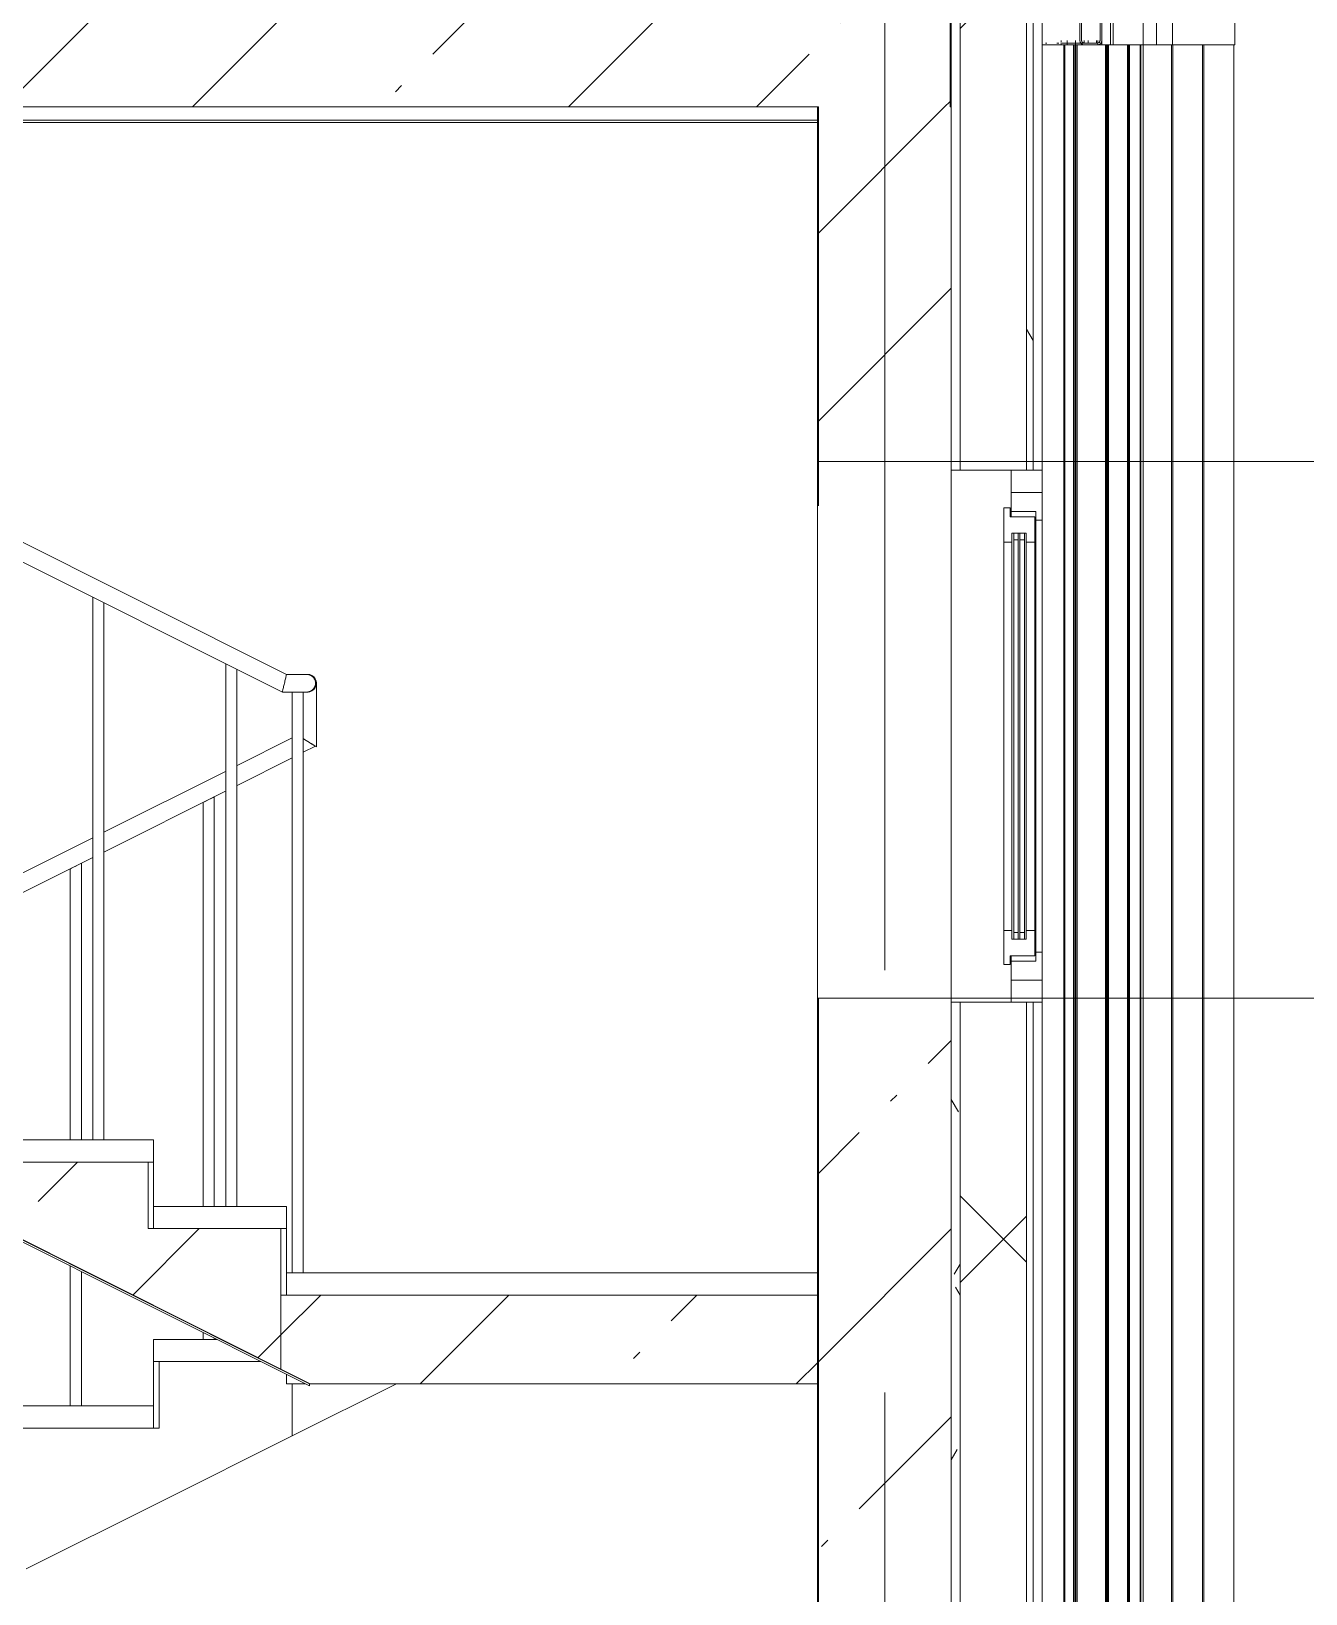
# Model space of a CAD drawing. Header units: millimetres. Extents: x -39507 to 33074, y -24219 to 30962.
# Drawn here: x 21791 to 24667, y 22646 to 26171 of the extents above; entities that cross this region are included whole.
import ezdxf

# ---------------------------------------------------------------- set-up
doc = ezdxf.new("R2010")
doc.units = ezdxf.units.MM
doc.linetypes.add('Осевые', pattern=[6350, 1270, -952.5, 3175, -952.5])
for name, color, linetype, lineweight in [('Балясины', 7, 'Continuous', 9), ('Верхние поручни', 7, 'Continuous', 9), ('Высотные отметки', 7, 'Continuous', 9), ('Каркас_Импост', 7, 'Continuous', 9), ('Лестницы', 7, 'Continuous', 9), ('Лестницы-1', 7, 'Continuous', 18), ('Обобщенные модели', 7, 'Continuous', 9), ('Обобщенные модели-1', 7, 'Continuous', 18), ('Общие ребра', 7, 'Continuous', 9), ('Ограждение', 7, 'Continuous', 9), ('Окна', 7, 'Continuous', 9), ('Окна-1', 7, 'Continuous', 18), ('Остекление', 7, 'Continuous', 9), ('Отделка 1 _4_-1', 7, 'Continuous', 9), ('Отделка 2 _5_-1', 7, 'Continuous', 9), ('Проступи_подступенки', 7, 'Continuous', 18), ('Проступи_подступенки-1', 7, 'Continuous', 9), ('Стены', 7, 'Continuous', 9), ('Структура _1_', 7, 'Continuous', 18), ('Термическая_воздушная прослойка _3_-1', 7, 'Continuous', 9), ('Штриховка разреза-2', 7, 'Continuous', 9)]:
    doc.layers.add(name, color=color, linetype=linetype, lineweight=lineweight)
doc.layers.add('Окна-2', color=7, linetype='Continuous', lineweight=9, true_color=0x804000)
doc.layers.add('Оси-3', color=7, linetype='Осевые', lineweight=9, true_color=0xaaaaaa)
pattern_1 = [(45, (-2885.9, 6475), (-424.264, 424.264), [600, -100, 20, -100]), (45, (-2885.9, 6899), (-424.264, 424.264), [])]
pattern_2 = [(0, (-2885.9, 6475), (812.8, 203.2), [67.056, -542.544, 67.056, -542.544, -3251.2]), (0, (-2885.9, 6475), (812.8, 203.2), [-1219.2, 67.056, -1152.144, 67.056, -542.544, -1422.4]), (0, (-2885.9, 6475), (812.8, 203.2), [-3048, 67.056, -339.344, 67.056, -948.944]), (120, (-2581.1, 6576.6), (-582.3764, 602.3054), [67.056, -542.544, 67.056, -3793.744]), (120, (-2581.1, 6576.6), (-582.3764, 602.3054), [-676.656, -542.544, 67.056, -1152.144, -2032]), (120, (-2581.1, 6576.6), (-582.3764, 602.3054), [-2438.4, 67.056, -542.544, 67.056, -1355.344]), (120, (-2581.1, 6576.6), (-582.3764, 602.3054), [-3115.056, -339.344, 67.056, -948.944]), (240, (-2479.5, 6983), (-230.4236, -805.5054), [67.056, -542.544, 67.056, -542.544, -3251.2]), (240, (-2479.5, 6983), (-230.4236, -805.5054), [-1219.2, 67.056, -1152.144, 67.056, -542.544, -1422.4]), (240, (-2479.5, 6983), (-230.4236, -805.5054), [-3048, 67.056, -339.344, 67.056, -948.944])]

# ---------------------------------------------------------------- blocks, each defined once
blk = doc.blocks.new('Окно 2-Распашное - Один переплет с многокамерным стеклопакетом - 30674-99 - ОК-3 1200-1200-8276982-Разрез 2-2')
at = {"layer": 'Каркас_Импост'}
for p, q in [((24071.9, 25130.4), (24001.9, 25130.4)), ((24001.9, 25130.4), (24001.9, 25087.4)), ((24071.9, 25067.4), (24071.9, 25130.4)), ((23999.9, 25095.4), (23985.9, 25095.4)), ((23985.9, 25095.4), (23985.9, 25018.4)), ((23985.9, 24065.4), (23985.9, 25095.4)), ((23999.9, 25095.4), (23985.9, 25095.4)), ((23999.9, 25075.4), (23999.9, 25095.4)), ((23999.9, 25075.4), (23999.9, 25095.4)), ((24055.9, 25075.4), (23999.9, 25075.4)), ((24001.9, 25087.4), (24057.9, 25087.4)), ((24001.9, 25075.4), (24001.9, 25087.4)), ((24057.9, 25087.4), (24001.9, 25087.4)), ((24057.9, 25087.4), (24001.9, 25087.4)), ((24001.9, 25075.4), (24001.9, 25087.4)), ((24055.9, 25018.4), (24055.9, 25075.4)), ((24057.9, 25087.4), (24057.9, 25067.4)), ((24057.9, 25087.4), (24057.9, 24073.4)), ((24057.9, 25087.4), (24057.9, 24073.4)), ((24057.9, 25067.4), (24071.9, 25067.4)), ((24071.9, 25067.4), (24057.9, 25067.4)), ((24071.9, 25067.4), (24057.9, 25067.4)), ((24057.9, 24093.4), (24057.9, 25067.4)), ((24057.9, 24093.4), (24057.9, 25067.4)), ((24071.9, 25067.4), (24071.9, 24093.4)), ((24071.9, 25067.4), (24071.9, 24093.4)), ((24003.9, 25018.4), (24003.9, 25038.4)), ((24003.9, 25038.4), (24035.9, 25038.4)), ((24035.9, 25038.4), (24003.9, 25038.4)), ((24003.9, 24122.4), (24003.9, 25038.4)), ((24035.9, 25038.4), (24035.9, 25018.4)), ((24035.9, 25038.4), (24035.9, 24122.4)), ((23985.9, 25018.4), (24003.9, 25018.4)), ((24001.7, 25018.4), (23985.9, 25018.4)), ((23985.9, 24142.4), (23985.9, 25018.4)), ((23985.9, 24142.4), (23985.9, 25018.4)), ((24003.9, 24142.4), (24003.9, 25018.4)), ((24035.9, 25018.4), (24055.9, 25018.4)), ((24055.9, 25018.4), (24035.9, 25018.4)), ((24035.9, 25018.4), (24035.9, 24142.4)), ((24055.9, 24142.4), (24055.9, 25018.4)), ((24003.9, 24142.4), (23985.9, 24142.4)), ((23985.9, 24142.4), (23985.9, 24065.4)), ((23985.9, 24142.4), (24001.7, 24142.4)), ((24003.9, 24122.4), (24003.9, 24142.4)), ((24035.9, 24142.4), (24035.9, 24122.4)), ((24055.9, 24142.4), (24035.9, 24142.4)), ((24035.9, 24142.4), (24055.9, 24142.4)), ((24055.9, 24085.4), (24055.9, 24142.4)), ((24035.9, 24122.4), (24003.9, 24122.4)), ((24003.9, 24122.4), (24035.9, 24122.4)), ((23999.9, 24065.4), (23999.9, 24085.4)), ((23999.9, 24085.4), (24055.9, 24085.4)), ((23999.9, 24065.4), (23999.9, 24085.4)), ((24001.9, 24073.4), (24001.9, 24085.4)), ((24001.9, 24073.4), (24001.9, 24085.4)), ((24057.9, 24073.4), (24001.9, 24073.4)), ((24001.9, 24073.4), (24001.9, 24030.4)), ((24057.9, 24073.4), (24001.9, 24073.4)), ((24057.9, 24073.4), (24001.9, 24073.4)), ((24071.9, 24093.4), (24057.9, 24093.4)), ((24057.9, 24093.4), (24057.9, 24073.4)), ((24071.9, 24093.4), (24057.9, 24093.4)), ((24071.9, 24093.4), (24057.9, 24093.4)), ((24071.9, 24030.4), (24071.9, 24093.4)), ((23985.9, 24065.4), (23999.9, 24065.4)), ((23985.9, 24065.4), (23999.9, 24065.4)), ((24001.9, 24030.4), (24071.9, 24030.4))]:
    blk.add_line(p, q, dxfattribs=at)
at = {"layer": 'Окна'}
for p, q in [((24071.9, 25067.9), (24071.9, 24580.4)), ((24071.9, 25067.4), (24071.9, 24093.4)), ((24071.9, 24093.2), (24071.9, 25067.4)), ((24071.9, 25067.4), (24071.9, 24093.4)), ((24071.9, 24583.9), (24071.9, 25067.4)), ((24017.9, 25023.4), (24007.9, 25023.4)), ((24007.9, 25023.4), (24007.9, 24137.4)), ((24017.9, 24137.4), (24017.9, 25023.4)), ((24031.9, 25023.4), (24021.9, 25023.4)), ((24021.9, 25023.4), (24021.9, 24137.4)), ((24031.9, 24137.4), (24031.9, 25023.4)), ((24071.9, 24944.6), (24071.9, 24580.4)), ((24071.9, 24580.4), (24071.9, 24093.2)), ((24071.9, 24580.4), (24071.9, 24216.7)), ((24017.9, 24137.4), (24007.9, 24137.4)), ((24031.9, 24137.4), (24021.9, 24137.4))]:
    blk.add_line(p, q, dxfattribs=at)
at = {"layer": 'Окна-1'}
for p, q in [((24017.9, 25038.4), (24007.9, 25038.4)), ((24007.9, 25038.4), (24007.9, 25023.4)), ((24007.9, 25023.4), (24017.9, 25023.4)), ((24017.9, 25023.4), (24017.9, 25038.4)), ((24031.9, 25038.4), (24021.9, 25038.4)), ((24021.9, 25038.4), (24021.9, 25023.4)), ((24021.9, 25023.4), (24031.9, 25023.4)), ((24031.9, 25023.4), (24031.9, 25038.4)), ((24017.9, 24137.4), (24007.9, 24137.4)), ((24007.9, 24137.4), (24007.9, 24122.4)), ((24007.9, 24122.4), (24017.9, 24122.4)), ((24017.9, 24122.4), (24017.9, 24137.4)), ((24031.9, 24137.4), (24021.9, 24137.4)), ((24021.9, 24137.4), (24021.9, 24122.4)), ((24021.9, 24122.4), (24031.9, 24122.4)), ((24031.9, 24122.4), (24031.9, 24137.4))]:
    blk.add_line(p, q, dxfattribs=at)
at = {"layer": 'Окна-2'}
for p, q in [((24071.9, 25180.4), (24001.9, 25180.4)), ((24001.9, 25180.4), (24001.9, 25130.4)), ((24071.9, 25130.4), (24071.9, 25180.4)), ((24001.9, 25130.4), (24071.9, 25130.4)), ((24071.9, 25130.4), (24001.9, 25130.4)), ((24001.9, 25075.4), (24001.9, 25130.4)), ((24071.9, 25130.4), (24071.9, 24030.4)), ((24001.9, 24030.4), (24001.9, 24085.4)), ((24071.9, 24030.4), (24001.9, 24030.4)), ((24001.9, 24030.4), (24001.9, 23980.4)), ((24001.9, 24030.4), (24071.9, 24030.4)), ((24071.9, 23980.4), (24071.9, 24030.4)), ((24001.9, 23980.4), (24071.9, 23980.4))]:
    blk.add_line(p, q, dxfattribs=at)
at = {"layer": 'Остекление'}
for p, q in [((24007.9, 25038.4), (24003.9, 25038.4)), ((24003.9, 25038.4), (24003.9, 24122.4)), ((24007.9, 24122.4), (24007.9, 25038.4)), ((24021.9, 25038.4), (24017.9, 25038.4)), ((24017.9, 25038.4), (24017.9, 24122.4)), ((24021.9, 24122.4), (24021.9, 25038.4)), ((24035.9, 25038.4), (24031.9, 25038.4)), ((24031.9, 25038.4), (24031.9, 24122.4)), ((24035.9, 24122.4), (24035.9, 25038.4)), ((24003.9, 24122.4), (24007.9, 24122.4)), ((24017.9, 24122.4), (24021.9, 24122.4)), ((24031.9, 24122.4), (24035.9, 24122.4))]:
    blk.add_line(p, q, dxfattribs=at)
blk = doc.blocks.new('Обвязочная балка 1 - Обвязочная балка 1-1451838-Разрез 2-2')
at = {"layer": 'Обобщенные модели'}
for p, q in [((23866.9, 26140), (23864.2, 26140)), ((24079.4, 26144), (24082.3, 26144)), ((24082.5, 26144), (24079.9, 26144)), ((24109.7, 26144), (24105.2, 26144)), ((24105.5, 26144), (24109.2, 26144)), ((24117.1, 26144), (24159.8, 26144)), ((24161, 26144), (24118.2, 26144)), ((24161.4, 26144), (24166.3, 26144)), ((24196.1, 26144), (24162.3, 26144))]:
    blk.add_line(p, q, dxfattribs=at)
at = {"layer": 'Обобщенные модели', "flags": 128}
for points in [[(24161.1, 26150), (24161.1, 26149.8), (24161.1, 26149.5), (24161.1, 26149.3), (24161.1, 26149), (24161.2, 26148.8), (24161.2, 26148.6), (24161.3, 26148.3), (24161.4, 26148.1), (24161.5, 26147.9)], [(24197.1, 26140), (24193.8, 26140), (24183.9, 26140), (24167.4, 26140), (24144.3, 26140), (24114.7, 26140), (24078.7, 26140), (24071.9, 26140)], [(24162.6, 26146), (24162.7, 26145.8), (24162.9, 26145.7), (24163.1, 26145.5), (24163.3, 26145.3), (24163.5, 26145.2), (24163.7, 26145), (24163.9, 26144.9), (24164.1, 26144.8), (24164.3, 26144.7), (24164.5, 26144.5), (24164.7, 26144.4), (24164.9, 26144.4), (24165.2, 26144.3), (24165.4, 26144.2), (24165.6, 26144.1), (24165.9, 26144.1), (24166.1, 26144)], [(24201.8, 26141.2), (24201.4, 26141), (24201.1, 26140.8), (24200.7, 26140.7), (24200.3, 26140.5), (24199.9, 26140.4)], [(24206.7, 26147.2), (24206.6, 26146.9), (24206.4, 26146.5), (24206.3, 26146.1), (24206.1, 26145.7), (24205.9, 26145.4)]]:
    blk.add_lwpolyline(points, dxfattribs=at)
at = {"layer": 'Обобщенные модели-1'}
for p, q in [((24157.1, 26250), (24157.1, 26150)), ((24161.1, 26150), (24161.1, 26250)), ((24203.1, 26250), (24203.1, 26150)), ((24207.1, 26150), (24207.1, 26250)), ((24196.1, 26144), (24166.3, 26144)), ((24167.1, 26140), (24197.1, 26140))]:
    blk.add_line(p, q, dxfattribs=at)
for centre, radius, start, end in [((24167.1, 26150), 10, 180, 270), ((24167.1, 26150), 6.06, 180, 261.8796), ((24197, 26150), 6.06, 261.8796, 0), ((24197.1, 26150), 10, 270, 0)]:
    blk.add_arc(centre, radius, start, end, dxfattribs=at)
blk = doc.blocks.new('Профиль ламели143 - Профиль ламели-1489868-Разрез 2-2')
at = {"layer": 'Обобщенные модели'}
for p, q in [((24207.1, 26260), (24207.1, 26140)), ((24226.3, 26140), (24226.3, 26260)), ((24232.1, 26260), (24232.1, 26140)), ((24299.7, 26140), (24299.7, 26260)), ((24299.7, 26140), (24299.7, 26260)), ((24330.1, 26140), (24330.1, 26260)), ((24330.1, 26140), (24330.1, 26260)), ((24366.2, 26140), (24366.2, 26260)), ((24366.2, 26140), (24366.2, 26260)), ((24366.2, 26140), (24366.2, 26260)), ((24507.1, 26140), (24507.1, 26260)), ((24226.3, 26140), (24207.1, 26140)), ((24223, 26140), (24299.7, 26140)), ((24299.7, 26140), (24226.3, 26140)), ((24299.6, 26140), (24233.7, 26140)), ((24233.7, 26140), (24330.1, 26140)), ((24366.2, 26140), (24234, 26140)), ((24234, 26140), (24299.5, 26140)), ((24297.3, 26140), (24234, 26140)), ((24234, 26140), (24297.3, 26140)), ((24299.2, 26140), (24364.3, 26140)), ((24299.7, 21565), (24299.7, 26140.4)), ((24299.7, 21565), (24299.7, 26140.4)), ((24299.7, 21565), (24299.7, 26140.4)), ((24330.1, 26140), (24299.7, 26140)), ((24363.8, 26140), (24366.2, 26140)), ((24363.8, 26140), (24363.8, 21565)), ((24363.8, 21565), (24363.8, 26140)), ((24363.8, 21565), (24363.8, 26140)), ((24507.1, 26140), (24366.2, 26140)), ((24366.7, 21565), (24366.7, 26140)), ((24366.7, 21565), (24366.7, 26140)), ((24434.1, 21565), (24434.1, 26140)), ((24434.1, 21565), (24434.1, 26140)), ((24437, 21565), (24437, 26140)), ((24437, 21565), (24437, 26140)), ((24504.4, 21565), (24504.4, 26140)), ((24504.4, 21565), (24504.4, 26140))]:
    blk.add_line(p, q, dxfattribs=at)
blk = doc.blocks.new('Профиль ламели785 - Профиль ламели-1804272-Разрез 2-2')
at = {"layer": 'Обобщенные модели'}
for p, q in [((24197.4, 26140), (24197.4, 26150)), ((24202, 26150), (24202, 26144.6)), ((24202, 26140), (24197.4, 26140)), ((24221.2, 26140), (24202, 26140)), ((24217.4, 26140), (24292.6, 26140)), ((24295.6, 26140), (24221.2, 26140)), ((24292.9, 26140), (24228.1, 26140)), ((24228.4, 26140), (24292.6, 26140)), ((24228.5, 26140), (24299.6, 26140)), ((24290.6, 26140), (24228.6, 26140)), ((24228.7, 26140), (24292.8, 26140)), ((24299.7, 26140), (24228.8, 26140)), ((24293, 21565), (24293, 26140)), ((24293.8, 21565), (24293.8, 26140)), ((24294.4, 21565), (24294.4, 26140)), ((24294.7, 26140), (24299.7, 26140)), ((24295.1, 21565), (24295.1, 26140)), ((24299.7, 26140), (24295.9, 26140)), ((24366.7, 26140), (24363.8, 26140)), ((24437, 26140), (24434.1, 26140))]:
    blk.add_line(p, q, dxfattribs=at)
blk = doc.blocks.new('Профиль ламели786 - Профиль ламели-1804536-Разрез 2-2')
at = {"layer": 'Обобщенные модели'}
for p, q in [((24166.7, 26144), (24166.7, 26150)), ((24175.8, 26150), (24175.8, 26144)), ((24194.9, 26143.8), (24194.9, 26150)), ((24175.8, 26140), (24166.7, 26140)), ((24194.9, 26140), (24175.8, 26140)), ((24190.7, 26140), (24263.9, 26140)), ((24270, 26140), (24194.9, 26140)), ((24264.3, 26140), (24201.3, 26140)), ((24201.6, 26140), (24264.2, 26140)), ((24262.4, 26140), (24201.9, 26140)), ((24202.1, 26140), (24293, 26140)), ((24202.1, 26140), (24266.7, 26140)), ((24293, 26140), (24202.4, 26140)), ((24266.7, 26140), (24262.4, 26140)), ((24264.8, 21565), (24264.8, 26140)), ((24266.3, 21565), (24266.3, 26140)), ((24267.6, 21565), (24267.6, 26140)), ((24267.6, 21565), (24267.6, 26140)), ((24267.6, 21565), (24267.6, 26140)), ((24268.7, 26140), (24293, 26140)), ((24269.1, 21565), (24269.1, 26140)), ((24293, 26140), (24270.5, 26140))]:
    blk.add_line(p, q, dxfattribs=at)
blk = doc.blocks.new('Профиль ламели787 - Профиль ламели-1804800-Разрез 2-2')
at = {"layer": 'Обобщенные модели'}
for p, q in [((24115.3, 26145.4), (24115.3, 26150)), ((24128.9, 26150), (24128.9, 26140)), ((24147.7, 26140), (24147.7, 26150)), ((24115.3, 26140), (24115.3, 26143.4)), ((24128.9, 26140), (24115.3, 26140)), ((24147.7, 26140), (24128.9, 26140)), ((24143.5, 26140), (24214, 26140)), ((24223.1, 26140), (24147.7, 26140)), ((24214.2, 26140), (24153.5, 26140)), ((24153.8, 26140), (24214.4, 26140)), ((24213, 26140), (24154.3, 26140)), ((24154.5, 26140), (24219.4, 26140)), ((24154.7, 26140), (24252.9, 26140)), ((24264.9, 26140), (24155, 26140)), ((24219.4, 26140), (24214.4, 26140)), ((24215.3, 21565), (24215.3, 26140)), ((24217.6, 21565), (24217.6, 26140)), ((24218.9, 21565), (24218.9, 26140)), ((24219.5, 21565), (24219.5, 26140)), ((24221.7, 26140), (24264.8, 26140)), ((24221.7, 21565), (24221.7, 26140)), ((24253.5, 26140), (24223.8, 26140))]:
    blk.add_line(p, q, dxfattribs=at)
blk = doc.blocks.new('Профиль ламели788 - Профиль ламели-1805064-Разрез 2-2')
at = {"layer": 'Обобщенные модели'}
for p, q in [((24077.7, 26140), (24071.9, 26140)), ((24072.6, 26140), (24141, 26140)), ((24153, 26140), (24077.7, 26140)), ((24143.3, 26140), (24082.9, 26140)), ((24083.2, 26140), (24141.8, 26140)), ((24140.4, 26140), (24083.8, 26140)), ((24084.2, 26140), (24148.9, 26140)), ((24084.5, 26140), (24182.3, 26140)), ((24214.4, 26140), (24084.8, 26140)), ((24148.9, 26140), (24140.4, 26140)), ((24142.7, 21565), (24142.7, 26140)), ((24145.7, 21565), (24145.7, 26140)), ((24145.7, 21565), (24145.7, 26140)), ((24147, 21565), (24147, 26140)), ((24148.2, 21565), (24148.2, 26140)), ((24151.2, 26140), (24214.4, 26140)), ((24151.2, 21565), (24151.2, 26140)), ((24183.2, 26140), (24154, 26140)), ((24214.7, 21565), (24214.7, 26140))]:
    blk.add_line(p, q, dxfattribs=at)
blk = doc.blocks.new('Профиль ламели789 - Профиль ламели-1805328-Разрез 2-2')
at = {"layer": 'Обобщенные модели'}
for p, q in [((24090.1, 26140), (24071.9, 26140)), ((24071.9, 26140), (24121.4, 26140)), ((24072, 26140), (24089.1, 26140)), ((24124, 26140), (24072, 26140)), ((24120.8, 21565), (24120.8, 26140)), ((24123.5, 21565), (24123.5, 26140)), ((24142.7, 26140), (24124, 26140))]:
    blk.add_line(p, q, dxfattribs=at)
blk = doc.blocks.new('Ограждение - 25mm-V92-Разрез 2-2')
at = {"layer": 'Балясины'}
for p, q in [((20430, -156.2), (20430, -1380)), ((20430.3, -156.3), (20430.3, -156.3)), ((20455, -1380), (20455, -168.7)), ((20442.5, -1380), (20431.7, -1380)), ((20431.7, -1380), (20442.5, -1380)), ((20442.5, -1380), (20453.3, -1380)), ((20453.3, -1380), (20442.5, -1380))]:
    blk.add_line(p, q, dxfattribs=at)
blk = doc.blocks.new('Ограждение - 25mm-V44-Разрез 2-2')
at = {"layer": 'Балясины'}
for p, q in [((-23340.4, 18110), (-23340.4, 16800)), ((-23315.4, 16800), (-23315.4, 18110)), ((-23338.7, 16800), (-23317.1, 16800)), ((-23317.1, 16800), (-23338.7, 16800))]:
    blk.add_line(p, q, dxfattribs=at)
blk = doc.blocks.new('Ограждение - 25mm-V104-Разрез 2-2')
at = {"layer": 'Балясины'}
for p, q in [((22179.2, 24431.3), (22179.2, 23520)), ((22204.2, 23520), (22204.2, 24443.8)), ((22179.2, 23235.2), (22179.2, 23220)), ((22191.7, 23220), (22180.9, 23220)), ((22180.9, 23220), (22191.7, 23220)), ((22191.7, 23220), (22202.5, 23220)), ((22202.5, 23220), (22191.7, 23220)), ((22204.2, 23220), (22204.2, 23222.7))]:
    blk.add_line(p, q, dxfattribs=at)
at = {"layer": 'Балясины', "flags": 128}
for points in [[(22191.7, 24437.6), (22186.3, 24434.9), (22181.9, 24432.7), (22179.5, 24431.5), (22181.9, 24432.7), (22186.3, 24434.9), (22191.7, 24437.6)], [(22191.7, 24437.6), (22197.1, 24440.3), (22201.5, 24442.5), (22203.9, 24443.7), (22201.5, 24442.5), (22197.1, 24440.3), (22191.7, 24437.6)]]:
    blk.add_lwpolyline(points, dxfattribs=at)
blk = doc.blocks.new('Ограждение - 25mm-V105-Разрез 2-2')
at = {"layer": 'Балясины'}
for p, q in [((21904.2, 23670), (21904.2, 24293.8)), ((21879.2, 24281.3), (21879.2, 23670)), ((21879.2, 23385.2), (21879.2, 23070)), ((21904.2, 23070), (21904.2, 23372.7)), ((21891.7, 23070), (21880.9, 23070)), ((21880.9, 23070), (21891.7, 23070)), ((21891.7, 23070), (21902.5, 23070)), ((21902.5, 23070), (21891.7, 23070))]:
    blk.add_line(p, q, dxfattribs=at)
at = {"layer": 'Балясины', "flags": 128}
for points in [[(21891.7, 24287.6), (21886.3, 24284.9), (21881.9, 24282.7), (21879.5, 24281.5), (21881.9, 24282.7), (21886.3, 24284.9), (21891.7, 24287.6)], [(21891.7, 24287.6), (21897.1, 24290.3), (21901.5, 24292.5), (21903.9, 24293.7), (21901.5, 24292.5), (21897.1, 24290.3), (21891.7, 24287.6)]]:
    blk.add_lwpolyline(points, dxfattribs=at)
blk = doc.blocks.new('Ограждение - 25mm-6839857-Разрез 2-2')
at = {"layer": 'Балясины'}
for p, q in [((21780, -968.3), (21780, -2130)), ((21805, -2130), (21805, -955.8)), ((21792.5, -2130), (21781.7, -2130)), ((21781.7, -2130), (21792.5, -2130)), ((21792.5, -2130), (21803.3, -2130)), ((21803.3, -2130), (21792.5, -2130))]:
    blk.add_line(p, q, dxfattribs=at)
blk = doc.blocks.new('Ограждение - Ограждение-6836320-Разрез 2-2')
for name, p in [('Ограждение - 25mm-V92-Разрез 2-2', (1500, 25050)), ('Ограждение - 25mm-V92-Разрез 2-2', (1800, 24900)), ('Ограждение - 25mm-V44-Разрез 2-2', (45720.4, 6570)), ('Ограждение - 25mm-V44-Разрез 2-2', (45720.4, 6570)), ('Ограждение - 25mm-V44-Разрез 2-2', (45720.4, 6570)), ('Ограждение - 25mm-V44-Разрез 2-2', (45720.4, 6570)), ('Ограждение - 25mm-V44-Разрез 2-2', (45720.4, 6570)), ('Ограждение - 25mm-V44-Разрез 2-2', (45720.4, 6570)), ('Ограждение - 25mm-6839857-Разрез 2-2', (600, 25500)), ('Ограждение - 25mm-V104-Разрез 2-2', (0, 0)), ('Ограждение - 25mm-V105-Разрез 2-2', (0, 0))]:
    blk.add_blockref(name, p)
blk = doc.blocks.new('Тип верхнего поручня - Верхний поручень_Внутренний_-6837024-Разрез 2-2')
at = {"layer": 'Верхние поручни'}
for p, q in [((22367.1, 24720), (17867.1, 26970)), ((17867.1, 26925.3), (22357.7, 24680)), ((22412.5, 24720), (22367.1, 24720)), ((22357.7, 24680), (22412.5, 24680)), ((22434.6, 24556.7), (22434.6, 24700)), ((22380.2, 24576.5), (22254.5, 24513.7)), ((22412.5, 24570.3), (22407.3, 24573.5)), ((22407.3, 24573.5), (22412.5, 24570.3)), ((22412.5, 24570.3), (22416.8, 24567.7)), ((22416.8, 24567.7), (22412.5, 24570.3)), ((22254.4, 24468.9), (22380.2, 24531.8)), ((22405, 24544.2), (22432.5, 24558)), ((22230.6, 24501.7), (21954.8, 24363.9)), ((21954.9, 24319.1), (22230.7, 24457)), ((21930.2, 24351.5), (21654.9, 24213.9)), ((21654.9, 24169.2), (21930.2, 24306.8))]:
    blk.add_line(p, q, dxfattribs=at)
at = {"layer": 'Верхние поручни', "flags": 128}
for points in [[(22414.6, 24680), (22419.8, 24680.7), (22424.6, 24682.7), (22428.8, 24685.9), (22432, 24690), (22434, 24694.8), (22434.6, 24700), (22434, 24705.2), (22432, 24710), (22428.8, 24714.1), (22424.6, 24717.3), (22419.8, 24719.3), (22414.6, 24720)], [(22414.6, 24569), (22409.5, 24572.2), (22405, 24575)], [(22405, 24575), (22409.5, 24572.2), (22414.6, 24569)], [(22434.6, 24556.7), (22434, 24557.1), (22432, 24558.3), (22428.8, 24560.3), (22424.6, 24562.9), (22419.8, 24565.8), (22414.6, 24569)], [(22416.8, 24567.7), (22419.8, 24565.8), (22424.6, 24562.9), (22428.8, 24560.3), (22432, 24558.3)], [(22417.7, 24567.1), (22422.5, 24564.2), (22426.7, 24561.6), (22429.8, 24559.6)], [(22429.8, 24559.6), (22426.7, 24561.6), (22422.5, 24564.2), (22417.7, 24567.1)]]:
    blk.add_lwpolyline(points, dxfattribs=at)
at = {"layer": 'Верхние поручни'}
for points, knots in [([(22367.1, 24720), (22367.1, 24720), (22366.8, 24718.6), (22365.8, 24714.3), (22364.8, 24710.1), (22363.6, 24705.2), (22362.8, 24701.7), (22362.4, 24700)], [0.5, 0.5, 0.5, 0.5, 0.6666667, 0.75, 0.8333333, 0.9166667, 1, 1, 1, 1]), ([(22412.5, 24720), (22413, 24720), (22413.8, 24720), (22415.1, 24719.8), (22416.4, 24719.6), (22417.7, 24719.3), (22419, 24719), (22420.2, 24718.5), (22421.4, 24718), (22422.5, 24717.3), (22423.6, 24716.6), (22425.1, 24715.6), (22426.4, 24714.5), (22427.6, 24713.2), (22428.7, 24711.8), (22429.9, 24710), (22431.1, 24707.7), (22432.2, 24704.4), (22432.5, 24701.7), (22432.5, 24700)], [0.5, 0.5, 0.5, 0.5, 0.5208333, 0.5416667, 0.5625, 0.5833333, 0.6041667, 0.625, 0.6458333, 0.6666667, 0.6875, 0.7083333, 0.75, 0.7708333, 0.7916667, 0.8333333, 0.875, 0.9166667, 1, 1, 1, 1]), ([(22362.4, 24700), (22362, 24698.3), (22361.2, 24694.8), (22360, 24689.9), (22359, 24685.7), (22358, 24681.4), (22357.7, 24680), (22357.7, 24680)], [0, 0, 0, 0, 0.0833333, 0.1666667, 0.25, 0.3333333, 0.5, 0.5, 0.5, 0.5]), ([(22432.5, 24700), (22432.5, 24698.3), (22432.2, 24695.6), (22431.1, 24692.3), (22429.9, 24690), (22428.7, 24688.2), (22427.6, 24686.8), (22426.4, 24685.5), (22424.7, 24684.1), (22422.9, 24682.9), (22421.4, 24682), (22420.2, 24681.5), (22419, 24681), (22417.7, 24680.7), (22416.4, 24680.4), (22415.1, 24680.2), (22413.8, 24680), (22413, 24680), (22412.5, 24680)], [0, 0, 0, 0, 0.0833333, 0.125, 0.1666667, 0.2083333, 0.2291667, 0.25, 0.2916667, 0.3333333, 0.3541667, 0.375, 0.3958333, 0.4166667, 0.4375, 0.4583333, 0.4791667, 0.5, 0.5, 0.5, 0.5])]:
    blk.add_open_spline(points, degree=3, knots=knots, dxfattribs=at)
for points in [[(22362.4, 24700), (22362.8, 24701.7), (22363.6, 24705.2), (22364.8, 24710.1), (22365.8, 24714.3), (22366.3, 24716.4), (22366.5, 24717.3)], [(22358.3, 24682.7), (22358.5, 24683.6), (22359, 24685.7), (22360, 24689.9), (22361.2, 24694.8), (22362, 24698.3), (22362.4, 24700)]]:
    blk.add_open_spline(points, degree=3, dxfattribs=at)

msp = doc.modelspace()

# ---------------------------------------------------------------- hatches: boundary and pattern name
at = {"layer": 'Лестницы'}
h = msp.add_hatch(dxfattribs=at)
h.set_pattern_fill('FP_2', color=256, style=0, pattern_type=2)
h.set_pattern_definition(pattern_1)
h.paths.add_polyline_path([(22354.6, 23152.3), (22354.6, 23470), (22054.6, 23470), (22054.6, 23620), (21754.6, 23620), (21754.6, 23770), (21454.6, 23770), (21454.6, 23920), (21154.6, 23920), (21154.6, 24070), (20854.6, 24070), (20854.6, 24220), (20554.6, 24220), (20554.6, 24370), (20254.6, 24370), (20254.6, 24520), (19954.6, 24520), (19954.6, 24670), (19654.6, 24670), (19654.6, 24820), (19354.6, 24820), (19354.6, 24970), (19054.6, 24970), (19054.6, 25120), (18754.6, 25120), (18754.6, 25270), (18454.6, 25270), (18454.6, 25420), (18154.6, 25420), (18154.6, 25570), (17854.6, 25570), (17854.6, 25402.3), (22300.6, 23179.3)], flags=0)
h = msp.add_hatch(dxfattribs=at)
h.set_pattern_fill('FP_2', color=256, style=0, pattern_type=2)
h.set_pattern_definition(pattern_1)
h.paths.add_polyline_path([(22867.6, 23120), (23567.1, 23120), (23567.1, 23320), (22354.6, 23320), (22354.6, 23152.3), (22419.2, 23120), (22584.1, 23120)], flags=0)
at = {"layer": 'Штриховка разреза-2'}
h = msp.add_hatch(dxfattribs=at)
h.set_pattern_fill('FP_2', color=256, style=0, pattern_type=2)
h.set_pattern_definition(pattern_1)
h.paths.add_polyline_path([(22867.6, 26000), (23864.2, 26000), (23864.2, 26200), (21616.4, 26200), (18016.4, 28000), (16067.1, 28000), (16069.1, 27800), (18016.4, 27800), (21616.4, 26000), (22300.6, 26000)], flags=0)
h = msp.add_hatch(dxfattribs=at)
h.set_pattern_fill('FP_3', color=256, style=0, pattern_type=2)
h.set_pattern_definition(pattern_2)
h.paths.add_polyline_path([(23866.9, 12500), (23886.9, 12500), (23886.9, 19660), (23866.9, 19660), (23866.9, 12518.8)], flags=0)
h.paths.add_polyline_path([(23886.9, 20860), (23886.9, 23980.4), (23866.9, 23980.4), (23866.9, 20860)], flags=0)
h.paths.add_polyline_path([(23886.9, 25180.4), (23886.9, 26500), (23866.9, 26500), (23866.9, 25180.4)], flags=0)
h = msp.add_hatch(dxfattribs=at)
h.set_pattern_fill('FP_4', color=256, style=0, pattern_type=2)
h.set_pattern_definition([(45, (-2885.9, 6475), (-707.107, 707.107), []), (135, (-2885.9, 6475), (-707.107, -707.107), [])])
h.paths.add_polyline_path([(24036.9, 12500), (24036.9, 19660), (23886.9, 19660), (23886.9, 12500), (24001.7, 12500)], flags=0)
h.paths.add_polyline_path([(24001.7, 20860), (24036.9, 20860), (24036.9, 23980.4), (23886.9, 23980.4), (23886.9, 20860)], flags=0)
h.paths.add_polyline_path([(24001.7, 25180.4), (24036.9, 25180.4), (24036.9, 26500), (23886.9, 26500), (23886.9, 25180.4)], flags=0)
h = msp.add_hatch(dxfattribs=at)
h.set_pattern_fill('FP_3', color=256, style=0, pattern_type=2)
h.set_pattern_definition(pattern_2)
h.paths.add_polyline_path([(24051.9, 12500), (24051.9, 19660), (24036.9, 19660), (24036.9, 12500)], flags=0)
h.paths.add_polyline_path([(24051.9, 20860), (24051.9, 23980.4), (24036.9, 23980.4), (24036.9, 20860)], flags=0)
h.paths.add_polyline_path([(24051.9, 25180.4), (24051.9, 26500), (24036.9, 26500), (24036.9, 25180.4)], flags=0)
h = msp.add_hatch(dxfattribs=at)
h.set_pattern_fill('FP_2', color=256, style=0, pattern_type=2)
h.set_pattern_definition(pattern_1)
h.paths.add_polyline_path([(23867.1, 20900), (23867.1, 23990), (23567.1, 23990), (23567.1, 20900)], flags=0)
h.paths.add_polyline_path([(23867.1, 25200), (23867.1, 26000), (23567.1, 26000), (23567.1, 25200)], flags=0)

# ---------------------------------------------------------------- linework, layer by layer
at = {"layer": 'Высотные отметки'}
for p, q in [((23745.1, 25200), (27655.6, 25200)), ((23867.1, 23990), (25504.1, 23990))]:
    msp.add_line(p, q, dxfattribs=at)
at = {"layer": 'Лестницы'}
for p, q in [((22079.6, 23170), (22309.5, 23170)), ((22079.6, 23020), (22079.6, 23170)), ((22367.1, 23120), (22367.1, 23141.2)), ((22409.5, 23120), (22367.1, 23120)), ((22379.6, 23002.3), (22379.6, 23120)), ((22615, 23120), (22379.6, 23002.3)), ((22379.6, 23120), (22409.5, 23120)), ((22379.6, 23002.3), (22379.6, 23120)), ((22419.2, 23120), (22615, 23120)), ((21779.6, 23020), (22079.6, 23020)), ((22079.6, 22852.3), (22379.6, 23002.3)), ((21779.6, 22702.3), (22079.6, 22852.3))]:
    msp.add_line(p, q, dxfattribs=at)
at = {"layer": 'Лестницы-1'}
for p, q in [((17854.6, 25402.3), (22354.6, 23152.3)), ((22054.6, 23620), (21754.6, 23620)), ((22054.6, 23470), (22054.6, 23620)), ((22354.6, 23470), (22054.6, 23470)), ((22354.6, 23152.3), (22354.6, 23470)), ((23567.1, 23320), (22354.6, 23320)), ((22354.6, 23320), (22354.6, 23152.3)), ((23567.1, 23120), (23567.1, 23320)), ((22354.6, 23152.3), (22419.2, 23120)), ((22419.2, 23120), (23567.1, 23120))]:
    msp.add_line(p, q, dxfattribs=at)
at = {"layer": 'Общие ребра'}
for p, q in [((23886.9, 25180.4), (23886.9, 26500)), ((24036.9, 25180.4), (24036.9, 26500)), ((24051.9, 25180.4), (24051.9, 26500)), ((23567.1, 26000), (23565.1, 26000)), ((23567.1, 26000), (23567.1, 25200)), ((23567.1, 25200), (23567.1, 26000)), ((23567.1, 23990), (23567.1, 20900)), ((23567.1, 20900), (23567.1, 23990)), ((23886.9, 20860), (23886.9, 23980.4)), ((24036.9, 20860), (24036.9, 23980.4)), ((24051.9, 20860), (24051.9, 23980.4))]:
    msp.add_line(p, q, dxfattribs=at)
at = {"layer": 'Оси-3'}
msp.add_line((23717.1, -22619.5), (23717.1, 29000), dxfattribs=at)
at = {"layer": 'Отделка 1 _4_-1'}
for p, q in [((23866.9, 26500), (23866.9, 25180.4)), ((23866.9, 25180.4), (23886.9, 25180.4)), ((24036.9, 25180.4), (24051.9, 25180.4)), ((23866.9, 23980.4), (23866.9, 20860)), ((23886.9, 23980.4), (23866.9, 23980.4)), ((24051.9, 23980.4), (24036.9, 23980.4))]:
    msp.add_line(p, q, dxfattribs=at)
at = {"layer": 'Отделка 2 _5_-1'}
for p, q in [((24071.9, 25180.4), (24071.9, 26500)), ((24051.9, 25180.4), (24071.9, 25180.4)), ((24071.9, 23980.4), (24051.9, 23980.4)), ((24071.9, 20860), (24071.9, 23980.4))]:
    msp.add_line(p, q, dxfattribs=at)
at = {"layer": 'Проступи_подступенки'}
for p, q in [((22067.1, 23670), (21767.1, 23670)), ((22067.1, 23620), (22067.1, 23670)), ((21767.1, 23620), (22067.1, 23620)), ((22067.1, 23620), (22054.6, 23620)), ((22054.6, 23620), (22054.6, 23470)), ((22067.1, 23470), (22067.1, 23620)), ((22367.1, 23520), (22067.1, 23520)), ((22067.1, 23520), (22067.1, 23470)), ((22367.1, 23470), (22367.1, 23520)), ((22054.6, 23470), (22067.1, 23470)), ((22067.1, 23470), (22367.1, 23470)), ((22367.1, 23470), (22354.6, 23470)), ((22354.6, 23470), (22354.6, 23320)), ((22367.1, 23320), (22367.1, 23470)), ((23567.1, 23370), (22367.1, 23370)), ((22367.1, 23370), (22367.1, 23320)), ((23567.1, 23320), (23567.1, 23370)), ((22354.6, 23320), (22367.1, 23320)), ((22367.1, 23320), (23567.1, 23320))]:
    msp.add_line(p, q, dxfattribs=at)
at = {"layer": 'Проступи_подступенки-1'}
for p, q in [((22379.6, 23320), (22367.1, 23320)), ((22067.1, 23220), (22209.6, 23220)), ((22067.1, 23220), (22067.1, 23170)), ((22067.1, 23170), (22067.1, 23020)), ((22079.6, 23170), (22067.1, 23170)), ((22309.5, 23170), (22067.1, 23170)), ((22079.6, 23020), (22079.6, 23170)), ((21767.1, 23070), (22067.1, 23070)), ((22067.1, 23020), (22067.1, 23070)), ((22067.1, 23020), (21767.1, 23020)), ((22067.1, 23020), (22079.6, 23020))]:
    msp.add_line(p, q, dxfattribs=at)
at = {"layer": 'Стены'}
for p, q in [((23565.1, 26000), (21616.4, 26000)), ((23567.1, 25100), (23567.1, 26000)), ((23567.1, 25200), (23565.1, 25200)), ((23565.1, 23990), (23565.1, 25200)), ((23866.9, 25200), (23567.1, 25200)), ((23866.9, 23990), (23866.9, 25180.4)), ((24071.9, 25180.4), (23866.9, 25180.4)), ((24071.9, 25180.4), (24071.9, 23980.4)), ((23567.1, 23990), (23565.1, 23990)), ((23866.9, 23990), (23567.1, 23990)), ((23867.1, 23980.4), (24071.9, 23980.4))]:
    msp.add_line(p, q, dxfattribs=at)
at = {"layer": 'Структура _1_'}
for p, q in [((23864.2, 26000), (23864.2, 26200)), ((21616.4, 26000), (23565.1, 26000)), ((23565.1, 26000), (23565.1, 25200)), ((23867.1, 26000), (23864.2, 26000)), ((23867.1, 25200), (23867.1, 26000)), ((23567.1, 25970), (21629.3, 25970)), ((21629.3, 25965), (23567.1, 25965)), ((23567.1, 25965), (23567.1, 25970)), ((22419.2, 23120.7), (17619.2, 25521.3)), ((17619.2, 25515.7), (22419.2, 23115.2)), ((23565.1, 25200), (23567.1, 25200)), ((23567.1, 25200), (23867.1, 25200)), ((23567.1, 23990), (23565.1, 23990)), ((23565.1, 23990), (23565.1, 20900)), ((23867.1, 23990), (23567.1, 23990)), ((23867.1, 20900), (23867.1, 23990)), ((22419.2, 23115.2), (22419.2, 23120.7))]:
    msp.add_line(p, q, dxfattribs=at)
at = {"layer": 'Термическая_воздушная прослойка _3_-1'}
for p, q in [((23886.9, 25180.4), (24036.9, 25180.4)), ((24036.9, 23980.4), (23886.9, 23980.4))]:
    msp.add_line(p, q, dxfattribs=at)

# ---------------------------------------------------------------- block references
at = {"layer": 'Верхние поручни'}
msp.add_blockref('Тип верхнего поручня - Верхний поручень_Внутренний_-6837024-Разрез 2-2', (0, 0), dxfattribs=at)
at = {"layer": 'Обобщенные модели'}
for name in ['Профиль ламели789 - Профиль ламели-1805328-Разрез 2-2', 'Профиль ламели788 - Профиль ламели-1805064-Разрез 2-2', 'Профиль ламели787 - Профиль ламели-1804800-Разрез 2-2', 'Профиль ламели786 - Профиль ламели-1804536-Разрез 2-2', 'Профиль ламели785 - Профиль ламели-1804272-Разрез 2-2', 'Профиль ламели143 - Профиль ламели-1489868-Разрез 2-2', 'Обвязочная балка 1 - Обвязочная балка 1-1451838-Разрез 2-2']:
    msp.add_blockref(name, (0, 0), dxfattribs=at)
at = {"layer": 'Ограждение'}
msp.add_blockref('Ограждение - Ограждение-6836320-Разрез 2-2', (0, 0), dxfattribs=at)
at = {"layer": 'Окна'}
msp.add_blockref('Окно 2-Распашное - Один переплет с многокамерным стеклопакетом - 30674-99 - ОК-3 1200-1200-8276982-Разрез 2-2', (0, 0), dxfattribs=at)

doc.saveas('drawing.dxf')
